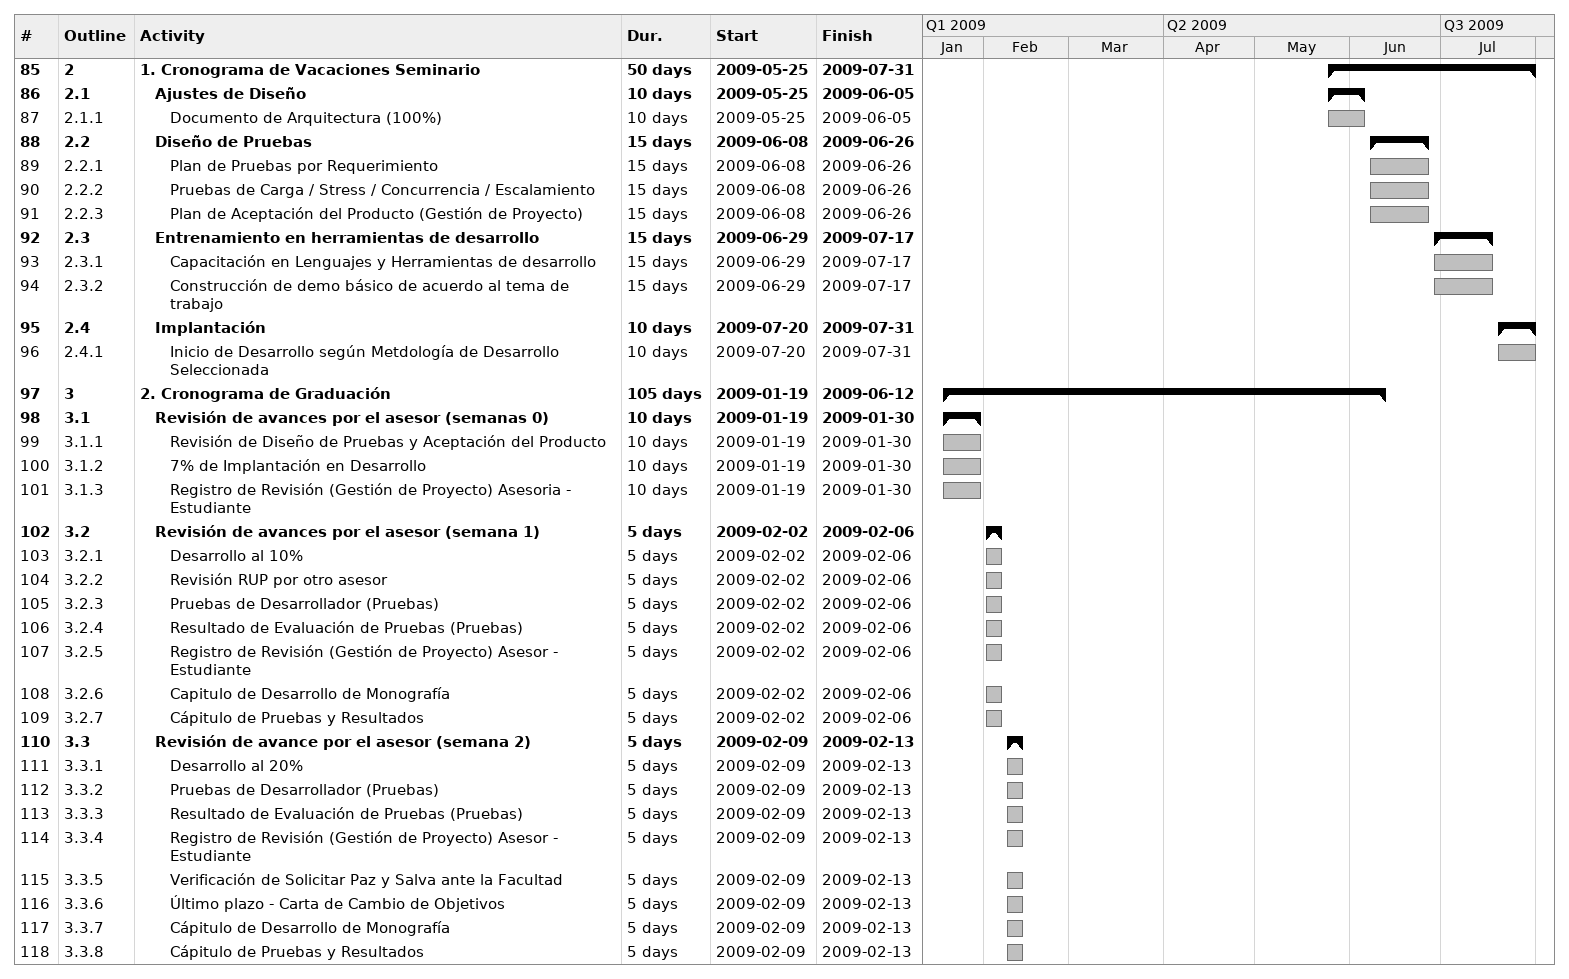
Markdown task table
| ID | WBS | Task | Duration | Start | Finish |
|---|---|---|---|---|---|
| 85 | 2 | **1. Cronograma de Vacaciones Seminario** | 50d | 2009-05-25 | 2009-07-31 |
| 86 | 2.1 | **Ajustes de Diseño** | 10d | 2009-05-25 | 2009-06-05 |
| 87 | 2.1.1 | Documento de Arquitectura (100%) | 10d | 2009-05-25 | 2009-06-05 |
| 88 | 2.2 | **Diseño de Pruebas** | 15d | 2009-06-08 | 2009-06-26 |
| 89 | 2.2.1 | Plan de Pruebas por Requerimiento | 15d | 2009-06-08 | 2009-06-26 |
| 90 | 2.2.2 | Pruebas de Carga / Stress / Concurrencia / Escalamiento | 15d | 2009-06-08 | 2009-06-26 |
| 91 | 2.2.3 | Plan de Aceptación del Producto (Gestión de Proyecto) | 15d | 2009-06-08 | 2009-06-26 |
| 92 | 2.3 | **Entrenamiento en herramientas de desarrollo** | 15d | 2009-06-29 | 2009-07-17 |
| 93 | 2.3.1 | Capacitación en Lenguajes y Herramientas de desarrollo | 15d | 2009-06-29 | 2009-07-17 |
| 94 | 2.3.2 | Construcción de demo básico de acuerdo al tema de trabajo | 15d | 2009-06-29 | 2009-07-17 |
| 95 | 2.4 | **Implantación** | 10d | 2009-07-20 | 2009-07-31 |
| 96 | 2.4.1 | Inicio de Desarrollo según Metdología de Desarrollo Seleccionada | 10d | 2009-07-20 | 2009-07-31 |
| 97 | 3 | **2. Cronograma de Graduación** | 105d | 2009-01-19 | 2009-06-12 |
| 98 | 3.1 | **Revisión de avances por el asesor (semanas 0)** | 10d | 2009-01-19 | 2009-01-30 |
| 99 | 3.1.1 | Revisión de Diseño de Pruebas y Aceptación del Producto | 10d | 2009-01-19 | 2009-01-30 |
| 100 | 3.1.2 | 7% de Implantación en Desarrollo | 10d | 2009-01-19 | 2009-01-30 |
| 101 | 3.1.3 | Registro de Revisión (Gestión de Proyecto) Asesoria - Estudiante | 10d | 2009-01-19 | 2009-01-30 |
| 102 | 3.2 | **Revisión de avances por el asesor (semana 1)** | 5d | 2009-02-02 | 2009-02-06 |
| 103 | 3.2.1 | Desarrollo al 10% | 5d | 2009-02-02 | 2009-02-06 |
| 104 | 3.2.2 | Revisión RUP por otro asesor | 5d | 2009-02-02 | 2009-02-06 |
| 105 | 3.2.3 | Pruebas de Desarrollador (Pruebas) | 5d | 2009-02-02 | 2009-02-06 |
| 106 | 3.2.4 | Resultado de Evaluación de Pruebas (Pruebas) | 5d | 2009-02-02 | 2009-02-06 |
| 107 | 3.2.5 | Registro de Revisión (Gestión de Proyecto) Asesor - Estudiante | 5d | 2009-02-02 | 2009-02-06 |
| 108 | 3.2.6 | Capitulo de Desarrollo de Monografía | 5d | 2009-02-02 | 2009-02-06 |
| 109 | 3.2.7 | Cápitulo de Pruebas y Resultados | 5d | 2009-02-02 | 2009-02-06 |
| 110 | 3.3 | **Revisión de avance por el asesor (semana 2)** | 5d | 2009-02-09 | 2009-02-13 |
| 111 | 3.3.1 | Desarrollo al 20% | 5d | 2009-02-09 | 2009-02-13 |
| 112 | 3.3.2 | Pruebas de Desarrollador (Pruebas) | 5d | 2009-02-09 | 2009-02-13 |
| 113 | 3.3.3 | Resultado de Evaluación de Pruebas (Pruebas) | 5d | 2009-02-09 | 2009-02-13 |
| 114 | 3.3.4 | Registro de Revisión (Gestión de Proyecto) Asesor - Estudiante | 5d | 2009-02-09 | 2009-02-13 |
| 115 | 3.3.5 | Verificación de Solicitar Paz y Salva ante la Facultad | 5d | 2009-02-09 | 2009-02-13 |
| 116 | 3.3.6 | Último plazo - Carta de Cambio de Objetivos | 5d | 2009-02-09 | 2009-02-13 |
| 117 | 3.3.7 | Cápitulo de Desarrollo de Monografía | 5d | 2009-02-09 | 2009-02-13 |
| 118 | 3.3.8 | Cápitulo de Pruebas y Resultados | 5d | 2009-02-09 | 2009-02-13 |
